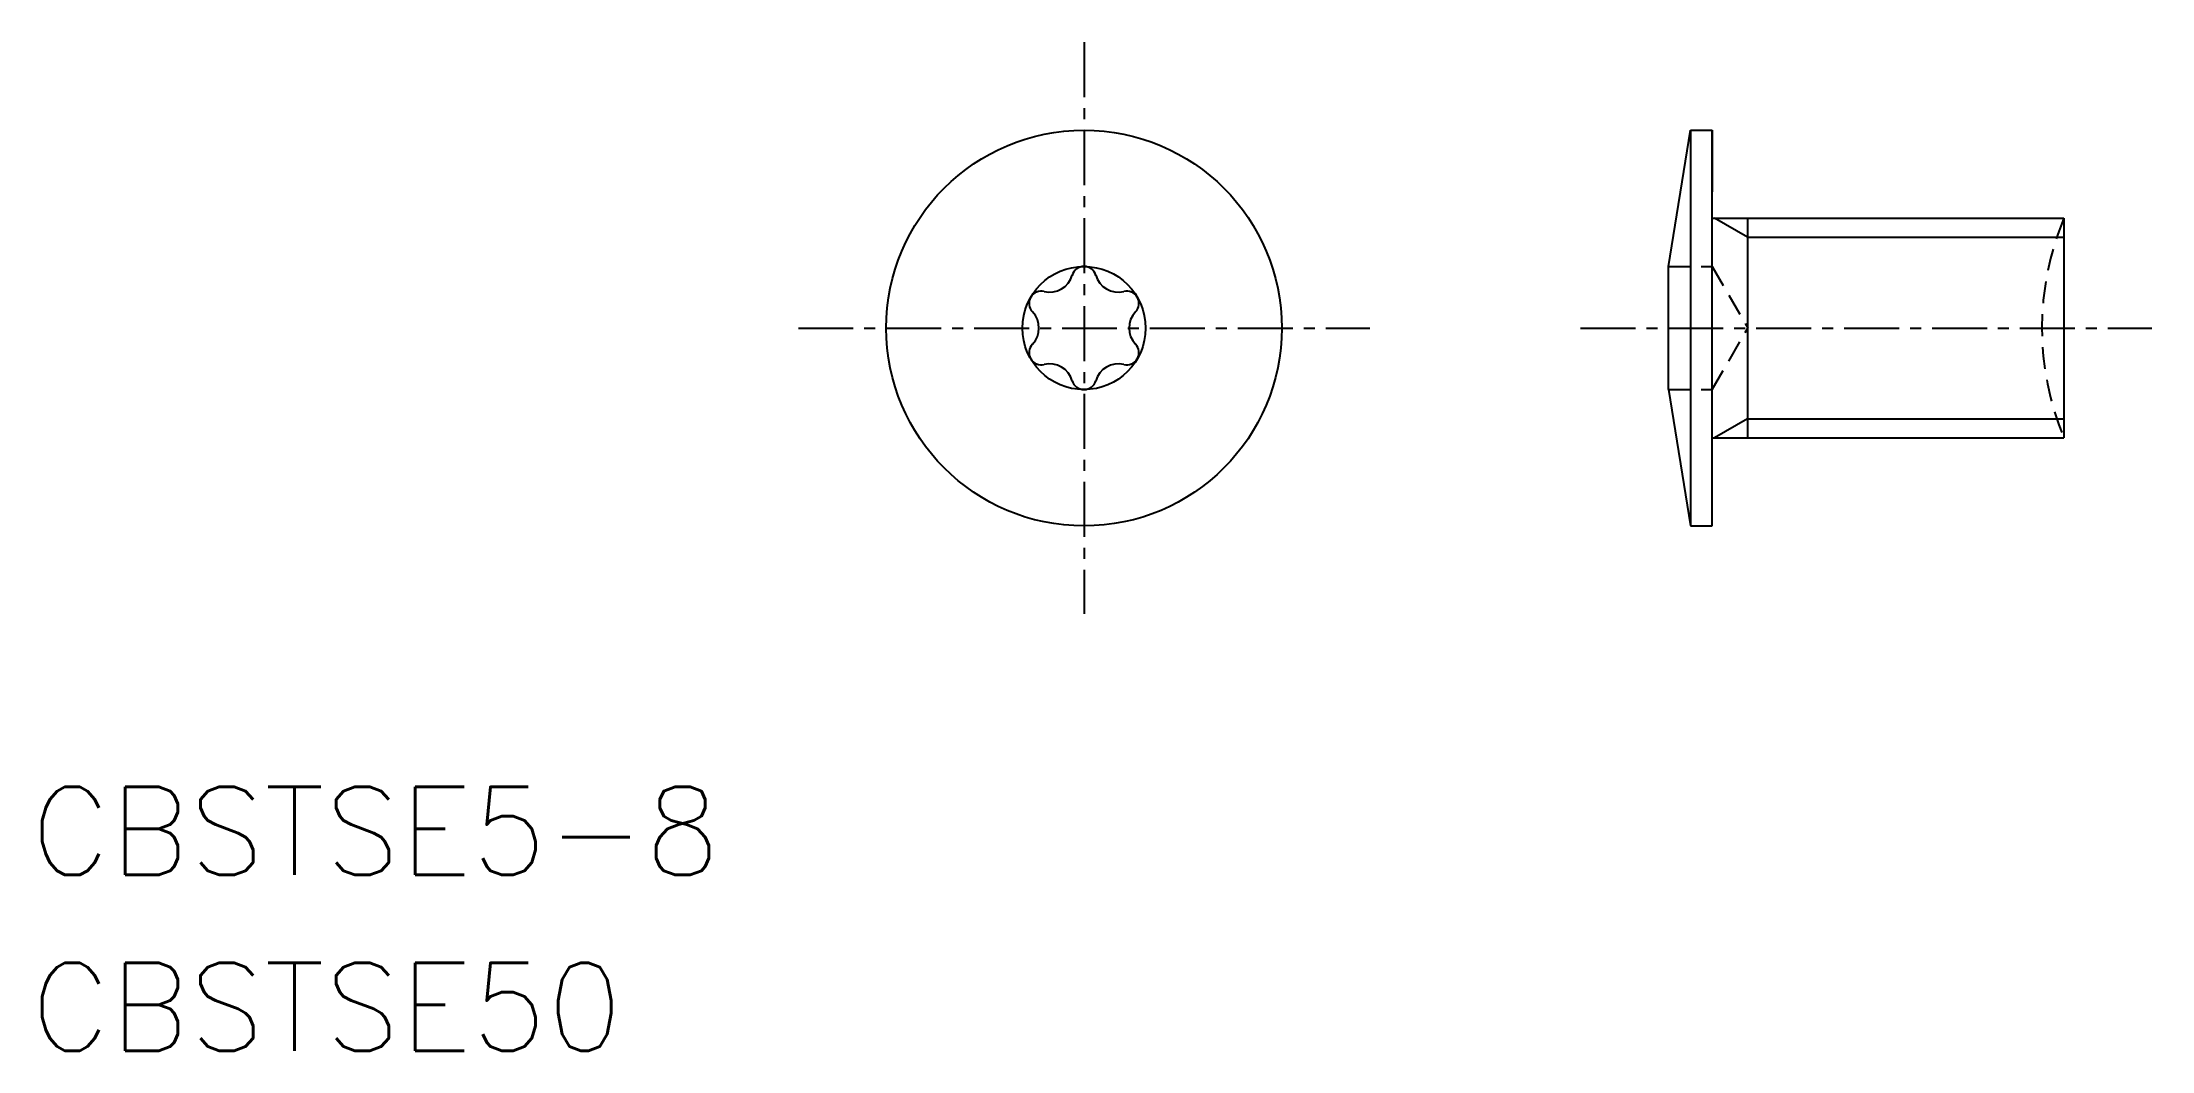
# Model space of a CAD drawing. Extents: x 5.2 to 53.2, y 6.2 to 29.1.
import ezdxf

# ---------------------------------------------------------------- set-up
doc = ezdxf.new("R2010")
doc.units = 0
doc.linetypes.add('CENTER', pattern=[2, 1.25, -0.25, 0.25, -0.25])
doc.linetypes.add('DASHED', pattern=[0.75, 0.5, -0.25])
doc.layers.get('0').update_dxf_attribs({"linetype": 'CONTINUOUS'})
doc.layers.add('CENTER', color=1, linetype='CENTER')
doc.styles.get("Standard").update_dxf_attribs({"font": 'romans.shx', "bigfont": 'bigfont.shx'})

msp = doc.modelspace()

# ---------------------------------------------------------------- linework, layer by layer
at = {"color": 7, "linetype": 'CONTINUOUS'}
for p, q in [((42.21, 24.015), (42.71, 27.115)), ((42.71, 27.115), (43.21, 27.115)), ((42.71, 27.115), (42.71, 18.115)), ((43.21, 18.115), (43.21, 27.115)), ((43.21, 27.115), (43.21, 25.713)), ((43.21, 25.115), (51.21, 25.115)), ((44.01, 25.115), (44.01, 20.115)), ((51.21, 25.115), (51.21, 20.115)), ((42.21, 21.215), (42.21, 24.015)), ((42.21, 21.215), (42.71, 18.115)), ((43.21, 20.115), (51.21, 20.115)), ((42.71, 18.115), (43.21, 18.115))]:
    msp.add_line(p, q, dxfattribs=at)
at = {"color": 3, "linetype": 'CONTINUOUS'}
for p, q in [((44.01, 24.681), (43.258, 25.115)), ((44.01, 24.681), (51.21, 24.681)), ((44.01, 20.548), (43.26, 20.115)), ((44.01, 20.548), (51.21, 20.548))]:
    msp.add_line(p, q, dxfattribs=at)
at = {"color": 3, "linetype": 'DASHED'}
for p, q in [((42.21, 24.015), (43.21, 24.015)), ((43.21, 24.015), (44.018, 22.615)), ((43.21, 21.215), (44.018, 22.615)), ((42.21, 21.215), (43.21, 21.215))]:
    msp.add_line(p, q, dxfattribs=at)
at = {"color": 7, "linetype": 'CONTINUOUS'}
for radius in [4.5, 1.4]:
    msp.add_circle((28.914, 22.615), radius, dxfattribs=at)
at = {"color": 3, "linetype": 'DASHED'}
msp.add_arc((57.21, 22.615), 6.5, 157.3801, 202.6199, dxfattribs=at)
at = {"color": 7, "linetype": 'CONTINUOUS'}
for centre, radius, start, end in [((28.914, 23.735), 0.28, 16.23, 163.77), ((28.137, 23.962), 0.53, 256.23, 343.77), ((29.691, 23.962), 0.53, 196.23, 283.77), ((27.944, 23.175), 0.28, 76.23, 223.77), ((29.884, 23.175), 0.28, 316.23, 103.77), ((27.359, 22.615), 0.53, 316.23, 43.77), ((30.468, 22.615), 0.53, 136.23, 223.77), ((27.944, 22.055), 0.28, 136.23, 283.77), ((29.884, 22.055), 0.28, 256.23, 43.77), ((28.137, 21.269), 0.53, 16.23, 103.77), ((29.691, 21.269), 0.53, 76.23, 163.77), ((28.914, 21.495), 0.28, 196.23, 343.77)]:
    msp.add_arc(centre, radius, start, end, dxfattribs=at)
at = {"layer": 'CENTER', "color": 1, "linetype": 'CENTER'}
for p, q in [((28.914, 29.115), (28.914, 16.115)), ((22.414, 22.615), (35.414, 22.615)), ((40.21, 22.615), (53.21, 22.615))]:
    msp.add_line(p, q, dxfattribs=at)

# ---------------------------------------------------------------- texts
at = {"color": 7, "linetype": 'CONTINUOUS'}
for s, p in [('CBSTSE5-8', (4.951, 10.178)), ('CBSTSE50', (4.951, 6.178))]:
    msp.add_text(s, height=2, dxfattribs=at).set_placement(p)

doc.saveas('drawing.dxf')
